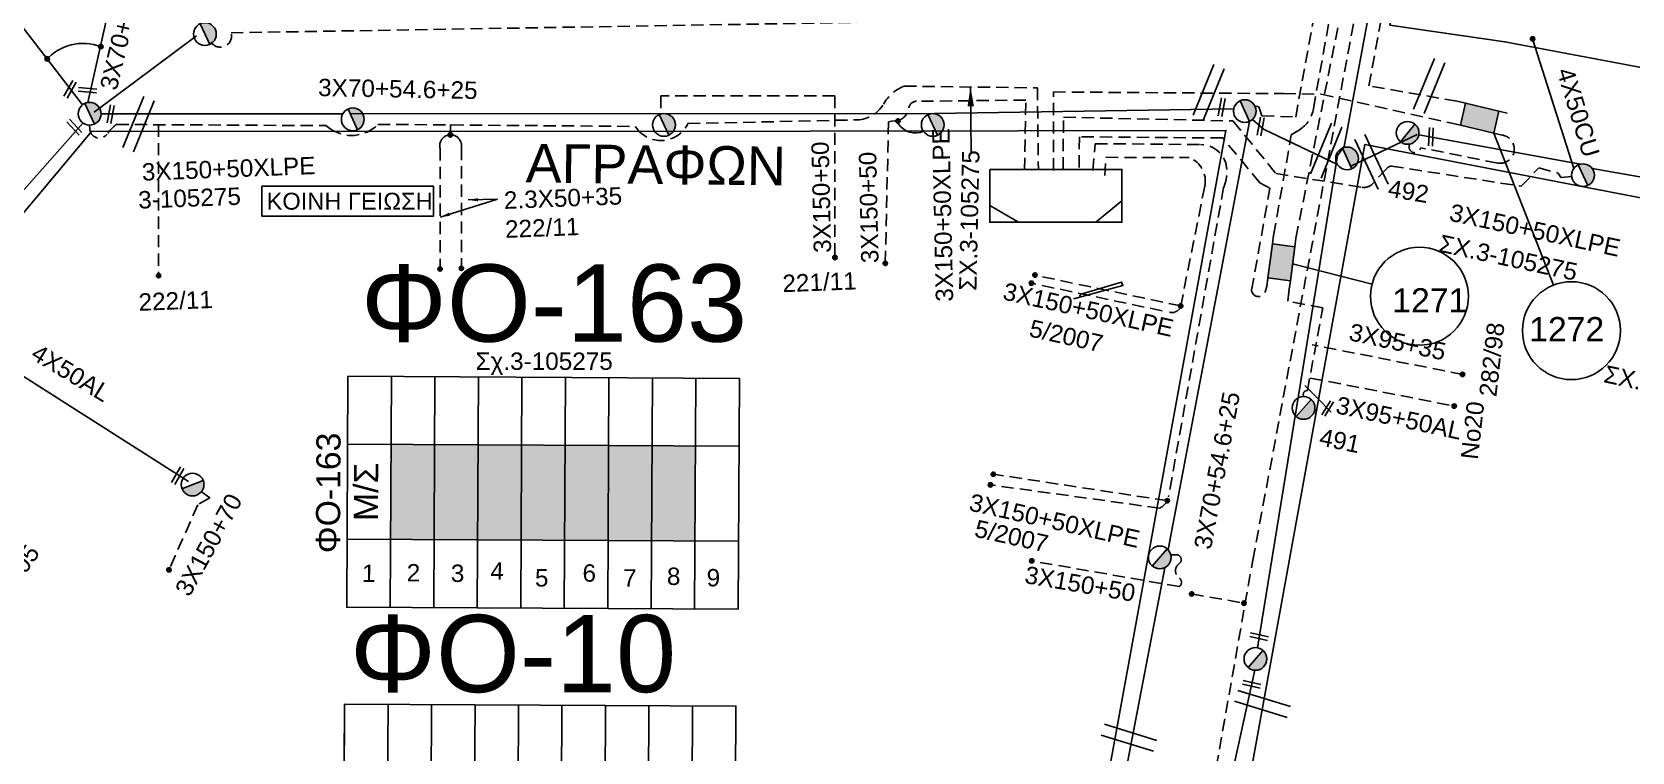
# Model space of a CAD drawing. Header units: millimetres. Extents: x 918 to 3138, y 719 to 1759.
# Drawn here: x 1673.2 to 1838.7, y 1277.4 to 1351.9 of the extents above; entities that cross this region are included whole.
import ezdxf
from ezdxf.enums import TextEntityAlignment as Align

# ---------------------------------------------------------------- set-up
doc = ezdxf.new("R2010")
doc.units = ezdxf.units.MM
doc.header["$LTSCALE"] = 0.5
doc.linetypes.add('DASHED', pattern=[19.05, 12.7, -6.35])
for name, color, linetype in [('Link Box 4 Διευθύνσεων', 7, 'Continuous'), ('Άγνωστα', 7, 'Continuous'), ('Ασφαλειοκιβώτια Χ.Τ 9 αναχωρήσεων', 7, 'Continuous'), ('Γυμνά εναέρια ΧΤ (3Φ)   4x50AL', 7, 'Continuous'), ('Γυμνά εναέρια ΧΤ (3Φ)   4x50CU', 7, 'Continuous'), ('Επιγραφές - Σχήματα', 7, 'Continuous'), ('Καλώδια ΧΤ   3x150+50AL', 7, 'DASHED'), ('Καλώδια ΧΤ   3x150+50CU', 7, 'DASHED'), ('Καλώδια ΧΤ   3x150+70AL', 7, 'DASHED'), ('Καλώδια ΧΤ   3x150AL+50XLPE', 7, 'DASHED'), ('Καλώδια ΧΤ   3x95+50 AL XLPE', 7, 'DASHED'), ('Μηχανική τομή', 7, 'Continuous'), ('Στύλος ΦΜ', 7, 'Continuous'), ('Στύλος ΦΜ @ 1', 7, 'Continuous'), ('Συνδέσεις', 7, 'Continuous'), ('Συνεστραμμένα ΧΤ   3x70+54.6+25 AL', 7, 'SYN_LINE'), ('Τομή', 7, 'Continuous'), ('Υπόβαθρο ΔΕΗ', 7, 'Continuous'), ('Υπόγεια καλώδια Παροχών ΧΤ   .075', 7, 'DASHED')]:
    doc.layers.add(name, color=color, linetype=linetype)
doc.styles.add('arial', font='ARIAL.TTF')
doc.styles.get("Standard").update_dxf_attribs({"font": 'ARIAL.TTF'})
doc.linetypes.add('SYN_LINE', pattern='A,0.5,-0.0001,["/\\/\\/\\/",Standard,S=0.1,R=0,X=0,Y=-0.05],-0.25', length=0.7501)
doc.dimstyles.new('ISO-25', dxfattribs={"dimtxt": 2.5, "dimasz": 2.5, "dimexe": 1.25, "dimexo": 0.625, "dimtad": 1, "dimtxsty": 'Standard', "dimcen": 2.5, "dimadec": 0, "dimazin": 0, "dimtfac": 1, "dimtmove": 0, "dimatfit": 3, "dimfxl": 1, "dimarcsym": 0})

# ---------------------------------------------------------------- blocks, each defined once
blk = doc.blocks.new('ΑΣΦΑΛΕΙΟΚΙΒΩΤΙΟ ΥΠΟΣΤΑΘΜΟΥ 9 ΑΝΑΧΩΡΗΣΕΩΝ')
at = {"layer": 'Ασφαλειοκιβώτια Χ.Τ 9 αναχωρήσεων', "ltscale": 40}
for p, q in [((-23.8, 40.36), (24.02, 40.36)), ((-9.72, 40.36), (-9.72, -40.64)), ((9.94, 40.36), (9.94, -40.64)), ((-23.8, 31.36), (24.02, 31.36)), ((-23.8, 22.36), (24.02, 22.36)), ((-23.8, 13.36), (24.02, 13.36)), ((-23.8, 4.36), (24.02, 4.36)), ((-23.8, -4.64), (24.02, -4.64)), ((-23.8, -13.64), (24.02, -13.64)), ((-23.8, -22.64), (24.02, -22.64)), ((-23.8, -31.64), (24.02, -31.64))]:
    blk.add_line(p, q, dxfattribs=at)
at = {"layer": 'Ασφαλειοκιβώτια Χ.Τ 9 αναχωρήσεων'}
blk.add_lwpolyline([(-23.8, -40.64), (24.02, -40.64), (24.02, 40.36), (-23.8, 40.36)], close=True, dxfattribs=at)
for s, p in [('1', (-18.54, 37.25)), ('2', (-18.39, 27.98)), ('3', (-18.45, 18.85)), ('4', (-17.96, 10.67)), ('5', (-19.3, 1.44)), ('6', (-18.25, -8.4)), ('7', (-19.23, -16.79)), ('8', (-18.84, -25.86)), ('9', (-19.09, -34.08))]:
    blk.add_text(s, height=3.6, rotation=270, dxfattribs=at).set_placement(p)
at = {"layer": 'Ασφαλειοκιβώτια Χ.Τ 9 αναχωρήσεων', "ltscale": 40}
for tag, height, p in [('ΟΝΟΜΑ', 5, (-0.16, 44.31)), ('ΚΕΙΜΕΝΟ 1', 2, (17.06, 35.59)), ('ΚΕΙΜΕΝΟ 2', 2, (17.06, 26.88)), ('ΚΕΙΜΕΝΟ 3', 2, (17.06, 17.69)), ('ΚΕΙΜΕΝΟ 4', 2, (17.06, 8.71)), ('ΚΕΙΜΕΝΟ 5', 2, (17.06, -0.13)), ('ΚΕΙΜΕΝΟ 6', 2, (17.06, -9.05)), ('ΚΕΙΜΕΝΟ 7', 2, (17.06, -18.13)), ('ΚΕΙΜΕΝΟ 8', 2, (17.06, -26.85)), ('ΚΕΙΜΕΝΟ 9', 2, (17.06, -35.99)), ('ΣΧ', 2, (-0.1, -42.64))]:
    blk.add_attdef(tag, text='', height=height, dxfattribs=at).set_placement(p, align=Align.MIDDLE_CENTER)
blk = doc.blocks.new('ΜΗΧΑΝΙΚΗ ΤΟΜΗ')
at = {"layer": 'Μηχανική τομή', "ltscale": 40}
for p, q in [((-1.89, 0.78), (1.89, 0.78)), ((1.89, 0), (-1.89, 0))]:
    blk.add_line(p, q, dxfattribs=at)
blk = doc.blocks.new('ΥΠΑΡΧΩΝ ΤΣΙΜΕΝΤΕΝΙΟΣ ΣΤΥΛΟΣ')
at = {"layer": 'Στύλος ΦΜ'}
blk.add_hatch(color=7, dxfattribs=at).paths.add_polyline_path([(-1.29, -2.28, 0.574793), (2.62, 0, 0.268822), (1.3, 2.27)])
at = {"layer": 'Στύλος ΦΜ', "color": 7}
blk.add_line((-1.29, -2.28), (1.3, 2.27), dxfattribs=at)
blk.add_circle((0, 0), 2.62, dxfattribs=at)
at = {"layer": 'Στύλος ΦΜ', "flags": 4}
for tag, p in [('ΑΡΙΘΜΟΣ', (-4.68, 8.05)), ('ΤΥΠΟΣ', (-4.91, 3.03))]:
    blk.add_attdef(tag, p, '', height=4, dxfattribs=at)
blk = doc.blocks.new('LINK BOX 4 ΑΝΑΧΩΡΗΣΕΩΝ')
at = {"layer": 'Link Box 4 Διευθύνσεων', "ltscale": 40}
blk.add_hatch(color=256, dxfattribs=at).paths.add_polyline_path([(-3.54, 0), (-3.54, -4.67), (3.54, -4.67), (3.54, 0)])
for p, q in [((-3.54, 0), (-5.33, 0)), ((5.33, 0), (3.54, 0)), ((-3.54, -4.67), (-5.33, -4.67)), ((5.33, -4.67), (3.54, -4.67))]:
    blk.add_line(p, q, dxfattribs=at)
blk.add_lwpolyline([(-3.54, -4.67), (-3.54, 0), (3.54, 0), (3.54, -4.67)], close=True, dxfattribs=at)
blk = doc.blocks.new('ΤΟΜΗ')
at = {"layer": 'Τομή', "ltscale": 40}
for p, q in [((-5.68, 0), (5.68, 0)), ((5.68, -2.33), (-5.68, -2.33))]:
    blk.add_line(p, q, dxfattribs=at)
blk = doc.blocks.new('_ΣΥΝΔΕΣΗ')
at = {"layer": 'Συνδέσεις', "linetype": 'SYN_LINE', "ltscale": 40}
blk.add_hatch(color=256, dxfattribs=at).paths.add_polyline_path([(0.5, -0.01, 1), (-0.5, -0.01, 1)])
at = {"layer": 'Συνδέσεις'}
blk.add_circle((0, -0.01), 0.5, dxfattribs=at)
blk = doc.blocks.new('τομή_')
at = {"layer": 'Επιγραφές - Σχήματα'}
for p, q in [((-1.29, -0.22), (0.13, 0.75)), ((-1.08, -0.46), (0.34, 0.51)), ((-0.66, 0.62), (-0.29, -0.37))]:
    blk.add_line(p, q, dxfattribs=at)

msp = doc.modelspace()

# ---------------------------------------------------------------- hatches: boundary and pattern name
at = {"layer": 'Ασφαλειοκιβώτια Χ.Τ 9 αναχωρήσεων', "ltscale": 40}
for color, points in [(2, [(1710.36, 1309.21), (1710.31, 1299.38), (1714.81, 1299.36), (1714.86, 1309.19)]), (27, [(1714.86, 1309.19), (1714.81, 1299.36), (1719.31, 1299.34), (1719.36, 1309.16)]), (151, [(1719.36, 1309.16), (1719.31, 1299.34), (1723.81, 1299.31), (1723.86, 1309.14)]), (85, [(1723.86, 1309.14), (1723.81, 1299.31), (1728.31, 1299.29), (1728.36, 1309.12)]), (6, [(1728.36, 1309.12), (1728.31, 1299.29), (1732.81, 1299.27), (1732.86, 1309.09)]), (30, [(1732.86, 1309.09), (1732.81, 1299.27), (1737.31, 1299.24), (1737.36, 1309.07)]), (62, [(1737.36, 1309.07), (1737.31, 1299.24), (1741.81, 1299.22), (1741.86, 1309.05)])]:
    msp.add_hatch(color=color, dxfattribs=at).paths.add_polyline_path(points)

# ---------------------------------------------------------------- linework, layer by layer
at = {"layer": 'Άγνωστα', "color": 7, "linetype": 'DASHED', "ltscale": 0.2}
msp.add_line((1793.18, 1293.74), (1798.6, 1292.79), dxfattribs=at)
at = {"layer": 'Άγνωστα', "color": 62, "linetype": 'DASHED', "ltscale": 0.2}
msp.add_lwpolyline([(1799.72, 1344.29), (1800.15, 1344.18), (1800.46, 1343.24), (1803.95, 1343.12), (1813.35, 1394.46), (1820.48, 1433.96), (1827.22, 1432.97), (1827.73, 1432.74), (1829.7, 1442.38)], dxfattribs=at)
at = {"layer": 'Άγνωστα', "color": 2, "ltscale": 40}
msp.add_lwpolyline([(1800, 1288.17), (1800, 1288.17), (1808.28, 1339.12), (1808.98, 1340.06), (1817.41, 1385.54), (1828.22, 1443.02)], dxfattribs=at)
at = {"layer": 'Άγνωστα', "color": 27, "linetype": 'DASHED', "ltscale": 0.2}
msp.add_lwpolyline([(1801.66, 1330.87), (1803.5, 1341.29), (1804.33, 1341.8, 0.220939), (1805.78, 1343.98), (1820.36, 1425.1), (1821.62, 1432.33), (1829.06, 1430.9), (1831.43, 1441.94)], format="xyb", dxfattribs=at)
at = {"layer": 'Άγνωστα', "color": 151, "linetype": 'DASHED', "ltscale": 0.2}
msp.add_lwpolyline([(1803.97, 1330.57), (1813.36, 1377.67), (1820.33, 1417.47), (1822.62, 1431.05), (1828.33, 1430.09, 0.417882), (1830.83, 1431.89), (1832.58, 1441.65)], format="xyb", dxfattribs=at)
at = {"layer": 'Άγνωστα', "color": 173, "linetype": 'DASHED', "ltscale": 0.2}
msp.add_lwpolyline([(1820.65, 1344.75), (1811.52, 1346.35), (1821.2, 1399.08), (1824.43, 1416.14), (1824.9, 1416.27, 0.595404), (1826.06, 1421.24), (1827.18, 1426.22), (1832.69, 1425.35), (1835.44, 1440.93)], format="xyb", dxfattribs=at)
at = {"layer": 'Άγνωστα', "color": 30, "linetype": 'DASHED', "ltscale": 0.2}
msp.add_lwpolyline([(1775.9, 1337.62), (1776.02, 1344.87), (1764.71, 1344.75, 0.363906), (1763.92, 1344.07, -0.270956), (1762.79, 1342.71), (1762.12, 1342.69), (1761.83, 1342.61), (1761.49, 1327.96)], format="xyb", dxfattribs=at)
at = {"layer": 'Άγνωστα', "color": 27, "linetype": 'DASHED', "ltscale": 0.2}
msp.add_lwpolyline([(1778.88, 1337.59), (1778.88, 1345.72), (1802.7, 1345.54), (1806.58, 1345.47), (1820.12, 1342.47)], dxfattribs=at)
at = {"layer": 'Άγνωστα', "color": 30, "ltscale": 40}
msp.add_lwpolyline([(1762.64, 1342.71), (1762.89, 1342.36, 0.354471), (1765.43, 1341.64, -4.512415)], format="xyb", dxfattribs=at)
at = {"layer": 'Άγνωστα', "color": 2, "linetype": 'DASHED', "ltscale": 0.2}
msp.add_lwpolyline([(1779.9, 1337.68), (1779.92, 1343.1), (1797.46, 1342.72), (1797.46, 1342.72), (1801.92, 1337.26), (1810.81, 1335.85, 0.257636), (1811.97, 1336.27, -0.012563), (1813.4, 1337.82, -0.179861), (1813.86, 1338.04), (1827.29, 1335.95), (1829.1, 1337.85), (1831.1, 1337.32), (1831.39, 1336.85), (1832.51, 1336.97)], format="xyb", dxfattribs=at)
at = {"layer": 'Άγνωστα', "color": 62, "ltscale": 40}
msp.add_lwpolyline([(1799.49, 1342.87), (1800.63, 1341.88), (1808.27, 1338.22)], dxfattribs=at)
at = {"layer": 'Άγνωστα', "color": 85, "linetype": 'DASHED', "ltscale": 0.2}
msp.add_lwpolyline([(1800.97, 1325.59), (1800.78, 1325.01, -0.832291), (1799.39, 1325.2), (1801.29, 1335.76), (1800.25, 1336.3), (1796.4, 1340.95), (1781.57, 1341.07), (1781.55, 1337.46)], format="xyb", dxfattribs=at)
at = {"layer": 'Άγνωστα', "color": 27, "linetype": 'SYN_LINE', "ltscale": 10}
msp.add_lwpolyline([(1816.53, 1341.3), (1809.65, 1338.02)], dxfattribs=at)
at = {"layer": 'Άγνωστα', "color": 27, "linetype": 'SYN_LINE', "ltscale": 15}
msp.add_lwpolyline([(1833.42, 1338.25), (1816.69, 1341.27)], dxfattribs=at)
at = {"layer": 'Άγνωστα', "color": 85, "linetype": 'DASHED', "ltscale": 0.2}
msp.add_lwpolyline([(1821.24, 1316.47), (1805.64, 1319.54)], dxfattribs=at)
at = {"layer": 'Γυμνά εναέρια ΧΤ (3Φ)   4x50AL', "color": 173, "ltscale": 40}
msp.add_lwpolyline([(1662.28, 1322.65), (1689.39, 1305.37)], dxfattribs=at)
at = {"layer": 'Γυμνά εναέρια ΧΤ (3Φ)   4x50CU', "color": 27, "linetype": 'SYN_LINE', "ltscale": 15}
msp.add_lwpolyline([(1832.72, 1337.78), (1828.46, 1351.21)], dxfattribs=at)
at = {"layer": 'Επιγραφές - Σχήματα', "color": 7, "linetype": 'SYN_LINE', "ltscale": 15}
msp.add_line((1679.63, 1343.62), (1690.23, 1351.51), dxfattribs=at)
at = {"layer": 'Επιγραφές - Σχήματα', "ltscale": 0.2}
for p, q in [((1824.44, 1341.46), (1830.62, 1325.71)), ((1803.63, 1327.93), (1811.85, 1325.82)), ((1781.62, 1324.73), (1781.68, 1324.5))]:
    msp.add_line(p, q, dxfattribs=at)
at = {"layer": 'Επιγραφές - Σχήματα'}
for p, q in [((1785.97, 1334.46), (1783.28, 1332.23)), ((1772.3, 1333.96), (1775.26, 1332.23))]:
    msp.add_line(p, q, dxfattribs=at)
at = {"layer": 'Επιγραφές - Σχήματα', "color": 27, "linetype": 'DASHED', "ltscale": 0.2}
msp.add_lwpolyline([(1824.85, 1338.35), (1816.87, 1339.94)], dxfattribs=at)
at = {"layer": 'Επιγραφές - Σχήματα'}
msp.add_lwpolyline([(1772.3, 1337.7), (1785.97, 1337.7), (1785.97, 1332.23), (1772.3, 1332.23)], close=True, dxfattribs=at)
at = {"layer": 'Επιγραφές - Σχήματα', "color": 190}
msp.add_lwpolyline([(1697, 1332.87), (1714.76, 1332.87), (1714.76, 1335.96), (1697, 1335.96)], close=True, dxfattribs=at)
at = {"layer": 'Επιγραφές - Σχήματα', "ltscale": 0.2}
msp.add_lwpolyline([(1780.95, 1324.3), (1786.07, 1325.68), (1785.93, 1326.03), (1781.62, 1324.73)], dxfattribs=at)
for centre in [(1816.76, 1324.56), (1832.48, 1321)]:
    msp.add_circle(centre, 5.07, dxfattribs=at)
at = {"layer": 'Επιγραφές - Σχήματα', "color": 7, "linetype": 'DASHED', "ltscale": 0.2}
msp.add_arc((1692.7, 1351.51), 1.16, 212.5301, 16.6485, dxfattribs=at)
at = {"layer": 'Επιγραφές - Σχήματα', "ltscale": 0.2}
msp.add_arc((1678.49, 1345.63), 5.11, 68.8916, 138.6281, dxfattribs=at)
at = {"layer": 'Επιγραφές - Σχήματα', "color": 27, "linetype": 'DASHED', "ltscale": 0.2}
for centre, radius, start, end in [((1825.1, 1339.8), 1.47, 260.3392, 81.8087), ((1816.28, 1340.02), 0.592, 147.7596, 352.5215)]:
    msp.add_arc(centre, radius, start, end, dxfattribs=at)
at = {"layer": 'Καλώδια ΧΤ   3x150+50AL', "color": 62, "linetype": 'DASHED', "ltscale": 0.2}
msp.add_lwpolyline([(1791.04, 1297.79), (1791.62, 1297.79, -0.729099), (1791.91, 1296.9, 0.513742), (1791.91, 1295.37, -0.513742), (1791.91, 1294.5), (1776.64, 1297.16)], format="xyb", dxfattribs=at)
at = {"layer": 'Καλώδια ΧΤ   3x150+50CU', "color": 62, "linetype": 'DASHED', "ltscale": 0.2}
msp.add_lwpolyline([(1679.16, 1342.28), (1679.19, 1341.85, 0.698561), (1680.97, 1341.35, -0.075866), (1681.95, 1342.35), (1703.61, 1342.23), (1704.03, 1341.93, 0.371274), (1708.99, 1342.36), (1735.61, 1342.15), (1735.84, 1341.85, 0.55039), (1741.07, 1342.44), (1758.6, 1342.83, 0.264488), (1761.3, 1344.45, -0.17037), (1763.44, 1346.32), (1777.23, 1346.14), (1777.33, 1337.65)], format="xyb", dxfattribs=at)
at = {"layer": 'Καλώδια ΧΤ   3x150+50CU', "color": 30, "ltscale": 0.2}
for points in [[(1756.27, 1345.31), (1738.27, 1345.31)], [(1738.27, 1345.31), (1738.27, 1343.46)], [(1756.27, 1345.31), (1756.27, 1328.57)]]:
    msp.add_lwpolyline(points, dxfattribs=at)
at = {"layer": 'Καλώδια ΧΤ   3x150+50CU', "color": 62, "ltscale": 0.2}
for points in [[(1686.3, 1342.33), (1686.3, 1326.69)], [(1716.5, 1341.28), (1716.5, 1342.35)], [(1715.43, 1339.88), (1715.43, 1327.4)], [(1717.63, 1339.94), (1717.63, 1327.45)]]:
    msp.add_lwpolyline(points, dxfattribs=at)
at = {"layer": 'Καλώδια ΧΤ   3x150+50CU', "color": 62, "linetype": 'Continuous', "ltscale": 0.2}
msp.add_arc((1716.52, 1340.15), 1.13, 349.3388, 193.1997, dxfattribs=at)
at = {"layer": 'Καλώδια ΧΤ   3x150+70AL', "color": 173, "linetype": 'DASHED', "ltscale": 0.2}
msp.add_lwpolyline([(1690.74, 1304.32), (1691.62, 1303.68), (1690.37, 1302.98), (1687.38, 1296.25)], dxfattribs=at)
at = {"layer": 'Καλώδια ΧΤ   3x150AL+50XLPE', "color": 7, "linetype": 'DASHED', "ltscale": 0.2}
msp.add_lwpolyline([(1693.8, 1351.84), (1762.48, 1352.98), (1762.18, 1359.48)], dxfattribs=at)
at = {"layer": 'Καλώδια ΧΤ   3x150AL+50XLPE', "color": 6, "linetype": 'DASHED', "ltscale": 0.2}
msp.add_lwpolyline([(1782.98, 1337.57), (1783.21, 1340.36), (1794.12, 1340.27, -0.39717), (1796.83, 1337.67, -0.117063), (1796.49, 1335.83), (1790.8, 1303.81, -0.248197), (1789.87, 1302.62), (1772.37, 1305.03)], format="xyb", dxfattribs=at)
at = {"layer": 'Καλώδια ΧΤ   3x150AL+50XLPE', "color": 151, "linetype": 'DASHED', "ltscale": 0.2}
for points in [[(1784.2, 1337.05), (1784.32, 1338.95), (1792.92, 1338.92)], [(1794.54, 1335.95), (1792.06, 1323.56)], [(1792.06, 1323.56), (1776.97, 1326.75)], [(1790.13, 1323.05), (1776.61, 1325.91)]]:
    msp.add_lwpolyline(points, dxfattribs=at)
at = {"layer": 'Καλώδια ΧΤ   3x150AL+50XLPE', "color": 85, "linetype": 'DASHED', "ltscale": 0.2}
msp.add_lwpolyline([(1804.8, 1314.18, -0.615432), (1805.16, 1314.8), (1806.76, 1323.37), (1803.13, 1324.05), (1803.29, 1325.29)], format="xyb", dxfattribs=at)
at = {"layer": 'Καλώδια ΧΤ   3x150AL+50XLPE', "color": 6, "linetype": 'DASHED', "ltscale": 0.2}
msp.add_lwpolyline([(1790.67, 1303.4), (1772.66, 1306.14)], dxfattribs=at)
at = {"layer": 'Καλώδια ΧΤ   3x150AL+50XLPE', "color": 151, "linetype": 'DASHED', "ltscale": 0.2}
for centre, radius, start, end in [((1792, 1336.49), 2.6, 348.1064, 69.3565), ((1791.16, 1323.81), 0.934, 252.8075, 344.8449)]:
    msp.add_arc(centre, radius, start, end, dxfattribs=at)
at = {"layer": 'Καλώδια ΧΤ   3x95+50 AL XLPE', "color": 85, "linetype": 'DASHED', "ltscale": 0.2}
msp.add_lwpolyline([(1805.49, 1316.09), (1820.35, 1313.2)], dxfattribs=at)
at = {"layer": 'Συνεστραμμένα ΧΤ   3x70+54.6+25 AL', "color": 62, "ltscale": 20}
for points in [[(1605.21, 1384.03), (1627.31, 1373.64), (1660.45, 1367.73), (1678.45, 1344.39)], [(1678.99, 1344.62), (1684.6, 1369.71)], [(1790.75, 1298.33), (1799.19, 1342.66)], [(1786.39, 1275.38), (1790.4, 1296.46)]]:
    msp.add_lwpolyline(points, dxfattribs=at)
at = {"layer": 'Συνεστραμμένα ΧΤ   3x70+54.6+25 AL', "color": 30, "ltscale": 20}
for points in [[(1680.35, 1343.45), (1705.37, 1343.46)], [(1706.13, 1343.46), (1766.59, 1343.47), (1797.54, 1343.96)]]:
    msp.add_lwpolyline(points, dxfattribs=at)
at = {"layer": 'Συνεστραμμένα ΧΤ   3x70+54.6+25 AL', "color": 173, "ltscale": 20}
msp.add_lwpolyline([(1646.21, 1305.34), (1661.88, 1323.74), (1678.48, 1342.5)], dxfattribs=at)
at = {"layer": 'Συνεστραμμένα ΧΤ   3x70+54.6+25 AL', "color": 2, "ltscale": 20}
msp.add_lwpolyline([(1834.63, 1337.8), (1865.33, 1332.42), (1894.33, 1325.97)], dxfattribs=at)
at = {"layer": 'Υπόβαθρο ΔΕΗ'}
for points in [[(1923.88, 1399.17), (1923.76, 1357.71), (1923.97, 1331.78), (1891.39, 1338.07), (1858, 1344.81), (1825.6, 1350.91), (1813.68, 1352.64), (1822.48, 1401.17), (1827.4, 1425.63), (1906.44, 1404.27), (1923.88, 1399.17)], [(1636.83, 1290.74), (1638.08, 1285.17), (1686.63, 1252.49), (1748.85, 1221.48), (1772.57, 1209.21), (1796.73, 1341.74), (1732.17, 1341.63), (1679.39, 1341.65), (1636.83, 1290.74)], [(1806.89, 1313.31), (1804.9, 1315.31)]]:
    msp.add_lwpolyline(points, dxfattribs=at)
msp.add_lwpolyline([(1785.93, 1201.56), (1811.11, 1340.29), (1925.22, 1318.17), (1934.99, 1143.78), (1935.09, 1142.59, -0.616311), (1931.88, 1140.64), (1833.11, 1182.02), (1785.93, 1201.56)], format="xyb", dxfattribs=at)
at = {"layer": 'Υπόγεια καλώδια Παροχών ΧΤ   .075', "color": 6, "ltscale": 0.2}
msp.add_lwpolyline([(1783, 1204.69, -0.686963), (1782.86, 1216.63, 0.215662), (1784.37, 1219.29), (1786.11, 1229.15), (1785.97, 1229.78, -0.211886), (1787.23, 1236.04), (1789.11, 1247.01), (1790.78, 1247.65), (1799.51, 1297.24), (1811.28, 1359.96), (1815.17, 1378.64), (1794.37, 1383.21)], format="xyb", dxfattribs=at)
at = {"layer": 'Υπόγεια καλώδια Παροχών ΧΤ   .075', "color": 173, "linetype": 'Continuous', "ltscale": 0.2}
msp.add_lwpolyline([(1785.86, 1211.74), (1793.57, 1255.55), (1794.66, 1262.73), (1799.72, 1285.84)], dxfattribs=at)

# ---------------------------------------------------------------- block references
at = {"layer": 'Link Box 4 Διευθύνσεων', "xscale": 0.5, "yscale": 0.5, "zscale": 0.5}
for p, rotation in [((1823.25, 1344.14), 346.8258834989046), ((1801.31, 1328.23), 82.61850675573473)]:
    msp.add_blockref('LINK BOX 4 ΑΝΑΧΩΡΗΣΕΩΝ', p, dxfattribs=dict(at, rotation=rotation))
at = {"layer": 'Ασφαλειοκιβώτια Χ.Τ 9 αναχωρήσεων', "color": 27, "ltscale": 40, "xscale": 0.4999999999999999, "yscale": 0.4999999999999999, "zscale": 0.4999999999999999, "rotation": 89.70135055606067}
msp.add_blockref('ΑΣΦΑΛΕΙΟΚΙΒΩΤΙΟ ΥΠΟΣΤΑΘΜΟΥ 9 ΑΝΑΧΩΡΗΣΕΩΝ', (1726.01, 1304.16), dxfattribs=at).add_auto_attribs({'ΟΝΟΜΑ': 'ΦΟ-163'})
at = {"layer": 'Ασφαλειοκιβώτια Χ.Τ 9 αναχωρήσεων', "xscale": 0.4999999999999999, "yscale": 0.4999999999999999, "zscale": 0.4999999999999999, "rotation": 89.70135055606067}
msp.add_blockref('ΑΣΦΑΛΕΙΟΚΙΒΩΤΙΟ ΥΠΟΣΤΑΘΜΟΥ 9 ΑΝΑΧΩΡΗΣΕΩΝ', (1725.66, 1270.23), dxfattribs=at).add_auto_attribs({'ΟΝΟΜΑ': 'ΦΟ-10'})
at = {"layer": 'Επιγραφές - Σχήματα', "rotation": 24.45518085501773}
msp.add_blockref('τομή_', (1807.75, 1313.01), dxfattribs=at)
at = {"layer": 'Μηχανική τομή'}
for p, xscale, yscale, zscale, rotation in [((1676.97, 1346.09), 0.4999999999999998, 0.4999999999999998, 0.4999999999999998, 240.3999436640924), ((1678.97, 1346.09), 0.4999999999999993, 0.4999999999999993, 0.4999999999999993, 175.1539671044689), ((1681.16, 1343.46), 0.4999999999999997, 0.4999999999999997, 0.4999999999999997, 259.0848520262939), ((1796.11, 1344.18), 0.4999999999999997, 0.4999999999999997, 0.4999999999999997, 259.0848520262939), ((1677.73, 1342.21), 0.4999999999999993, 0.4999999999999993, 0.4999999999999993, 132.9464639555496), ((1800.14, 1342.18), 0.4999999999999997, 0.4999999999999997, 0.4999999999999997, 259.0848520262939), ((1817.75, 1341.08), 0.4999999999999994, 0.4999999999999994, 0.4999999999999994, 267.0802316252045), ((1688.12, 1306.09), 0.4999999999999998, 0.4999999999999998, 0.4999999999999998, 240.3999436640924), ((1800.21, 1289.5), 0.4999999999999993, 0.4999999999999993, 0.4999999999999993, 167.0976891707685), ((1799.44, 1284.57), 0.4999999999999994, 0.4999999999999994, 0.4999999999999994, 167.0976891707685)]:
    msp.add_blockref('ΜΗΧΑΝΙΚΗ ΤΟΜΗ', p, dxfattribs=dict(at, xscale=xscale, yscale=yscale, zscale=zscale, rotation=rotation))
at = {"layer": 'Στύλος ΦΜ @ 1', "ltscale": 40}
for p, xscale, yscale, zscale, rotation in [((1691.1, 1351.71), 0.449999999999818, 0.449999999999818, 0.449999999999818, 54.47013478148382), ((1679.17, 1343.46), 0.449999999999818, 0.449999999999818, 0.449999999999818, 54.47013478148382), ((1706.4, 1342.88), 0.449999999999818, 0.449999999999818, 0.449999999999818, 54.47013478148382), ((1798.69, 1343.73), 0.449999999999818, 0.449999999999818, 0.449999999999818, 54.47013478148382), ((1738.59, 1342.31), 0.449999999999818, 0.449999999999818, 0.449999999999818, 54.47013478148382), ((1766.4, 1342.31), 0.449999999999818, 0.449999999999818, 0.449999999999818, 54.47013478148382), ((1809.27, 1338.83), 0.4499999999998177, 0.4499999999998177, 0.4499999999998177, 54.47013478148386), ((1833.68, 1337.1), 0.449999999999818, 0.449999999999818, 0.449999999999818, 54.47013478148382), ((1689.82, 1305.07), 0.449999999999818, 0.449999999999818, 0.449999999999818, 320.9371006177458), ((1789.89, 1297.52), 0.4499999999998179, 0.4499999999998179, 0.4499999999998179, 348.5857474528053), ((1799.79, 1287.01), 0.4499999999998179, 0.4499999999998179, 0.4499999999998179, 348.5857474528053)]:
    msp.add_blockref('ΥΠΑΡΧΩΝ ΤΣΙΜΕΝΤΕΝΙΟΣ ΣΤΥΛΟΣ', p, dxfattribs=dict(at, xscale=xscale, yscale=yscale, zscale=zscale, rotation=rotation))
ref = msp.add_blockref('ΥΠΑΡΧΩΝ ΤΣΙΜΕΝΤΕΝΙΟΣ ΣΤΥΛΟΣ', (1815.53, 1341.48), dxfattribs=dict(at, xscale=0.449999999999818, yscale=0.449999999999818, zscale=0.449999999999818, rotation=350.5376945878807))
ref.add_attrib('ΤΥΠΟΣ', '492', (1813.41, 1334.89), dxfattribs={"layer": 'Στύλος ΦΜ', "height": 1.8, "rotation": 350.5377, "flags": 4})
ref = msp.add_blockref('ΥΠΑΡΧΩΝ ΤΣΙΜΕΝΤΕΝΙΟΣ ΣΤΥΛΟΣ', (1804.77, 1313), dxfattribs=dict(at, xscale=0.4499999999998179, yscale=0.4499999999998179, zscale=0.4499999999998179, rotation=348.5857474528053))
ref.add_attrib('ΤΥΠΟΣ', '491', (1806.29, 1309.14), dxfattribs={"layer": 'Στύλος ΦΜ', "height": 1.8, "rotation": 348.5857, "flags": 4})
at = {"layer": 'Συνδέσεις'}
for p, xscale, yscale, zscale in [((1828.46, 1351.22), 0.4500000000000455, 0.4500000000000455, 0.4500000000000455), ((1674.78, 1349.15), 0.4500000000002728, 0.4500000000002728, 0.4500000000002728), ((1680.33, 1350.41), 0.4500000000002728, 0.4500000000002728, 0.4500000000002728), ((1762.8, 1342.72), 0.4500000000000455, 0.4500000000000455, 0.4500000000000455), ((1716.5, 1341.28), 0.4500000000002728, 0.4500000000002728, 0.4500000000002728), ((1717.63, 1327.46), 0.4500000000002728, 0.4500000000002728, 0.4500000000002728), ((1756.28, 1328.58), 0.4500000000002728, 0.4500000000002728, 0.4500000000002728), ((1761.49, 1327.97), 0.4500000000000455, 0.4500000000000455, 0.4500000000000455), ((1686.3, 1326.7), 0.4500000000002728, 0.4500000000002728, 0.4500000000002728), ((1715.43, 1327.4), 0.4500000000002728, 0.4500000000002728, 0.4500000000002728), ((1776.61, 1325.92), 0.4500000000000455, 0.4500000000000455, 0.4500000000000455), ((1776.97, 1326.76), 0.4500000000000455, 0.4500000000000455, 0.4500000000000455), ((1792.06, 1323.57), 0.4500000000000455, 0.4500000000000455, 0.4500000000000455), ((1821.21, 1316.48), 0.4500000000000455, 0.4500000000000455, 0.4500000000000455), ((1820.35, 1313.2), 0.4500000000000455, 0.4500000000000455, 0.4500000000000455), ((1772.66, 1306.14), 0.4500000000000455, 0.4500000000000455, 0.4500000000000455), ((1772.37, 1305.04), 0.4500000000000455, 0.4500000000000455, 0.4500000000000455), ((1790.67, 1303.4), 0.4500000000000455, 0.4500000000000455, 0.4500000000000455), ((1687.38, 1296.24), 0.4500000000000455, 0.4500000000000455, 0.4500000000000455), ((1776.64, 1297.17), 0.4500000000000455, 0.4500000000000455, 0.4500000000000455), ((1793.18, 1293.75), 0.4500000000000455, 0.4500000000000455, 0.4500000000000455), ((1798.6, 1292.79), 0.4500000000000455, 0.4500000000000455, 0.4500000000000455)]:
    msp.add_blockref('_ΣΥΝΔΕΣΗ', p, dxfattribs=dict(at, xscale=xscale, yscale=yscale, zscale=zscale))
at = {"layer": 'Τομή'}
for p, xscale, yscale, zscale, rotation in [((1817.23, 1346.55), 0.5000000000000002, 0.5000000000000002, 0.5000000000000002, 67.74034451082147), ((1794.41, 1345.94), 0.5000000000000002, 0.5000000000000002, 0.5000000000000002, 67.74034451082147), ((1683.69, 1342.6), 0.5000000000000002, 0.5000000000000002, 0.5000000000000002, 67.74034451082147), ((1806.57, 1339.87), 0.5000000000000002, 0.5000000000000002, 0.5000000000000002, 67.74034451082147), ((1811.27, 1338.23), 0.4999999999999736, 0.4999999999999736, 0.4999999999999736, 115.2433795916778), ((1800.69, 1282.91), 0.4999999999999498, 0.4999999999999498, 0.4999999999999498, 342.8855361227602), ((1786.88, 1279.41), 0.4999999999999498, 0.4999999999999498, 0.4999999999999498, 342.8855361227602)]:
    msp.add_blockref('ΤΟΜΗ', p, dxfattribs=dict(at, xscale=xscale, yscale=yscale, zscale=zscale, rotation=rotation))

# ---------------------------------------------------------------- texts
at = {"layer": 'Άγνωστα', "ltscale": 40, "char_height": 1.8, "width": 17.1868, "attachment_point": 1, "style": 'arial'}
for s, insert, rotation in [('3X150+50XLPE', (1766.72, 1323.98), 91.2503), ('3X150+50', (1754.09, 1329.03), 91.2503), ('3X150+50', (1759, 1327.97), 91.2503), ('3X150+50XLPE', (1684.54, 1338.32), 2.2182), ('2.3X50+35\\P222/11', (1722, 1335.4), 2.2182), ('3X150+50XLPE', (1820.12, 1334.17), 347.8948), ('221/11', (1750.81, 1326.78), 2.2182), ('3X95+35', (1809.73, 1321.79), 347.8948)]:
    msp.add_mtext(s, dxfattribs=dict(at, insert=insert, rotation=rotation))
at = {"layer": 'Γυμνά εναέρια ΧΤ (3Φ)   4x50AL', "ltscale": 40, "insert": (1673.9, 1319.72), "char_height": 1.8, "width": 17.1868, "attachment_point": 1, "rotation": 328.7071, "style": 'arial'}
msp.add_mtext('4X50AL', dxfattribs=at)
at = {"layer": 'Γυμνά εναέρια ΧΤ (3Φ)   4x50CU', "ltscale": 40, "insert": (1832.67, 1348.41), "char_height": 1.8, "width": 17.1868, "attachment_point": 1, "rotation": 286.9669, "style": 'arial'}
msp.add_mtext('4X50CU', dxfattribs=at)
at = {"layer": 'Επιγραφές - Σχήματα', "insert": (1724.31, 1340.35), "char_height": 4, "width": 90.8081, "attachment_point": 1, "rotation": 359.3213, "style": 'arial'}
msp.add_mtext('ΑΓΡΑΦΩΝ', dxfattribs=at)
at = {"layer": 'Επιγραφές - Σχήματα', "ltscale": 40, "char_height": 1.8, "width": 17.1868, "attachment_point": 1, "style": 'arial'}
for s, insert, rotation in [('ΣX.3-105275', (1769.12, 1325.16), 88.7343), ('3-105275', (1684.16, 1335.43), 2.2182), ('ΣX.3-105275', (1819.02, 1330.97), 347.8948), ('222/11', (1684.2, 1324.85), 2.2182), ('5/2007', (1776.66, 1322.18), 347.4246), ('282/98', (1822.92, 1314.29), 83.5641), ('ΣX.3-105275', (1836.09, 1317.44), 347.8948), ('Νο20', (1821.01, 1307.79), 83.5641), ('5/2007', (1771, 1301.45), 347.4246), ('255/05', (1668.22, 1292.74), 54.9705)]:
    msp.add_mtext(s, dxfattribs=dict(at, insert=insert, rotation=rotation))
at = {"layer": 'Επιγραφές - Σχήματα', "color": 190, "insert": (1697.48, 1335.28), "char_height": 1.75, "width": 17.5655, "attachment_point": 1}
msp.add_mtext('KOINH ΓΕΙΩΣΗ', dxfattribs=at)
at = {"layer": 'Επιγραφές - Σχήματα', "ltscale": 40, "char_height": 8, "width": 17.8089, "attachment_point": 1, "style": 'arial'}
for s, insert in [('ΦO-163', (1707.22, 1327.86)), ('ΦO-10', (1706.09, 1291.57))]:
    msp.add_mtext(s, dxfattribs=dict(at, insert=insert))
at = {"layer": 'Επιγραφές - Σχήματα', "ltscale": 0.2, "attachment_point": 1}
for s, insert, char_height, width in [('1271', (1813.94, 1325.39), 2.5, 7.8582), ('1272', (1828.11, 1322.41), 2.5, 7.8582), ('Σχ.3-105275', (1719.1, 1318.74), 1.8, 7.7378)]:
    msp.add_mtext(s, dxfattribs=dict(at, insert=insert, char_height=char_height, width=width))
at = {"layer": 'Επιγραφές - Σχήματα', "insert": (1706.5, 1301.3), "char_height": 2.5, "width": 3.2229, "attachment_point": 1, "rotation": 89.7014}
msp.add_mtext('Μ/Σ', dxfattribs=at)
at = {"layer": 'Καλώδια ΧΤ   3x150+50AL', "ltscale": 40, "insert": (1776.12, 1296.65), "char_height": 1.8, "width": 17.1868, "attachment_point": 1, "rotation": 350.2361, "style": 'arial'}
msp.add_mtext('3X150+50', dxfattribs=at)
at = {"layer": 'Καλώδια ΧΤ   3x150+70AL', "ltscale": 40, "insert": (1687.92, 1294.21), "char_height": 1.8, "width": 17.1868, "attachment_point": 1, "rotation": 61.2969, "style": 'arial'}
msp.add_mtext('3X150+70', dxfattribs=at)
at = {"layer": 'Καλώδια ΧΤ   3x150AL+50XLPE', "ltscale": 40, "char_height": 1.8, "width": 17.1868, "attachment_point": 1, "rotation": 347.4246, "style": 'arial'}
for insert in [(1773.93, 1326.01), (1770.44, 1304.16)]:
    msp.add_mtext('3X150+50XLPE', dxfattribs=dict(at, insert=insert))
at = {"layer": 'Καλώδια ΧΤ   3x95+50 AL XLPE', "ltscale": 0.2, "insert": (1808.37, 1314.23), "char_height": 1.8, "width": 17.1868, "attachment_point": 1, "rotation": 347.8948, "style": 'arial'}
msp.add_mtext('3X95+50AL', dxfattribs=at)
at = {"layer": 'Συνεστραμμένα ΧΤ   3x70+54.6+25 AL', "ltscale": 40, "char_height": 1.8, "width": 17.1868, "attachment_point": 1, "style": 'arial'}
for insert, rotation in [((1680.21, 1346.19), 76.7228), ((1702.83, 1347.09), 358.9269), ((1793.41, 1298.59), 79.4203)]:
    msp.add_mtext('3X70+54.6+25', dxfattribs=dict(at, insert=insert, rotation=rotation))

# ---------------------------------------------------------------- leaders
at = {"layer": 'Επιγραφές - Σχήματα', "ltscale": 40}
for points, override in [([(1770.31, 1346.24), (1770.38, 1339.33)], {"dimasz": 2, "dimtad": 0}), ([(1715.43, 1332.75), (1721.37, 1334.62)], {"dimasz": 1, "dimtad": 0}), ([(1718.34, 1334.53), (1721.37, 1334.62)], {"dimasz": 1, "dimtad": 0})]:
    msp.add_leader(points, dimstyle='ISO-25', override=override, dxfattribs=at)

doc.saveas('drawing.dxf')
